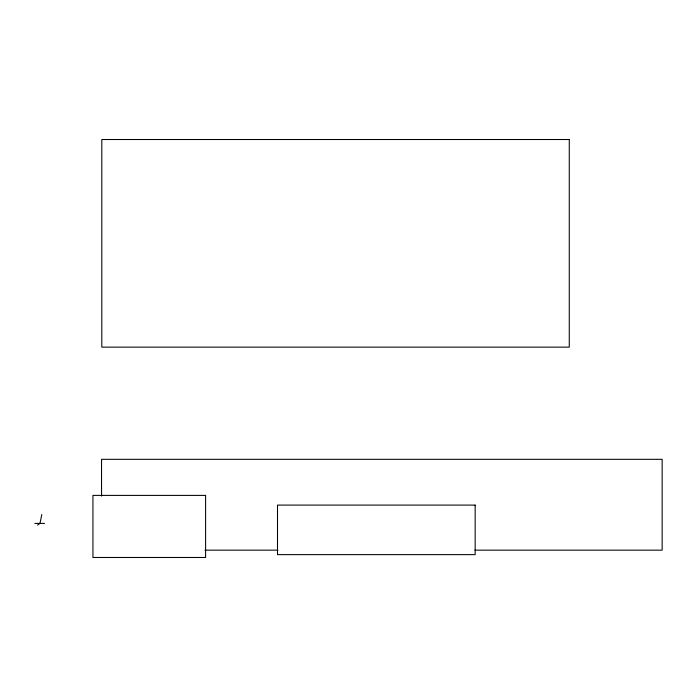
<?xml version="1.0" encoding="UTF-8"?>
<svg xmlns="http://www.w3.org/2000/svg" width="697" height="697" viewBox="0 0 697 697"><rect width="100%" height="100%" fill="white"/><g stroke="black" fill="none" stroke-linecap="round" stroke-linejoin="round"><path stroke-width="1.05" d="M41.811 514.543L39.956 523.395L37.533 525.076M34.85 523.395L44.538 523.395M204.962 550.16L277.894 550.16M474.918 550.16L662.15 550.16L662.15 459.323L101.544 459.323L101.544 496.09M569.266 139.513L101.814 139.513L101.814 347.141L569.266 347.141L569.266 139.513M205.606 495.401L92.936 495.401L92.936 557.487L205.606 557.487L205.606 495.401M475.154 505.09L277.502 505.09L277.502 554.62L475.154 554.62L475.154 505.09"/></g></svg>
